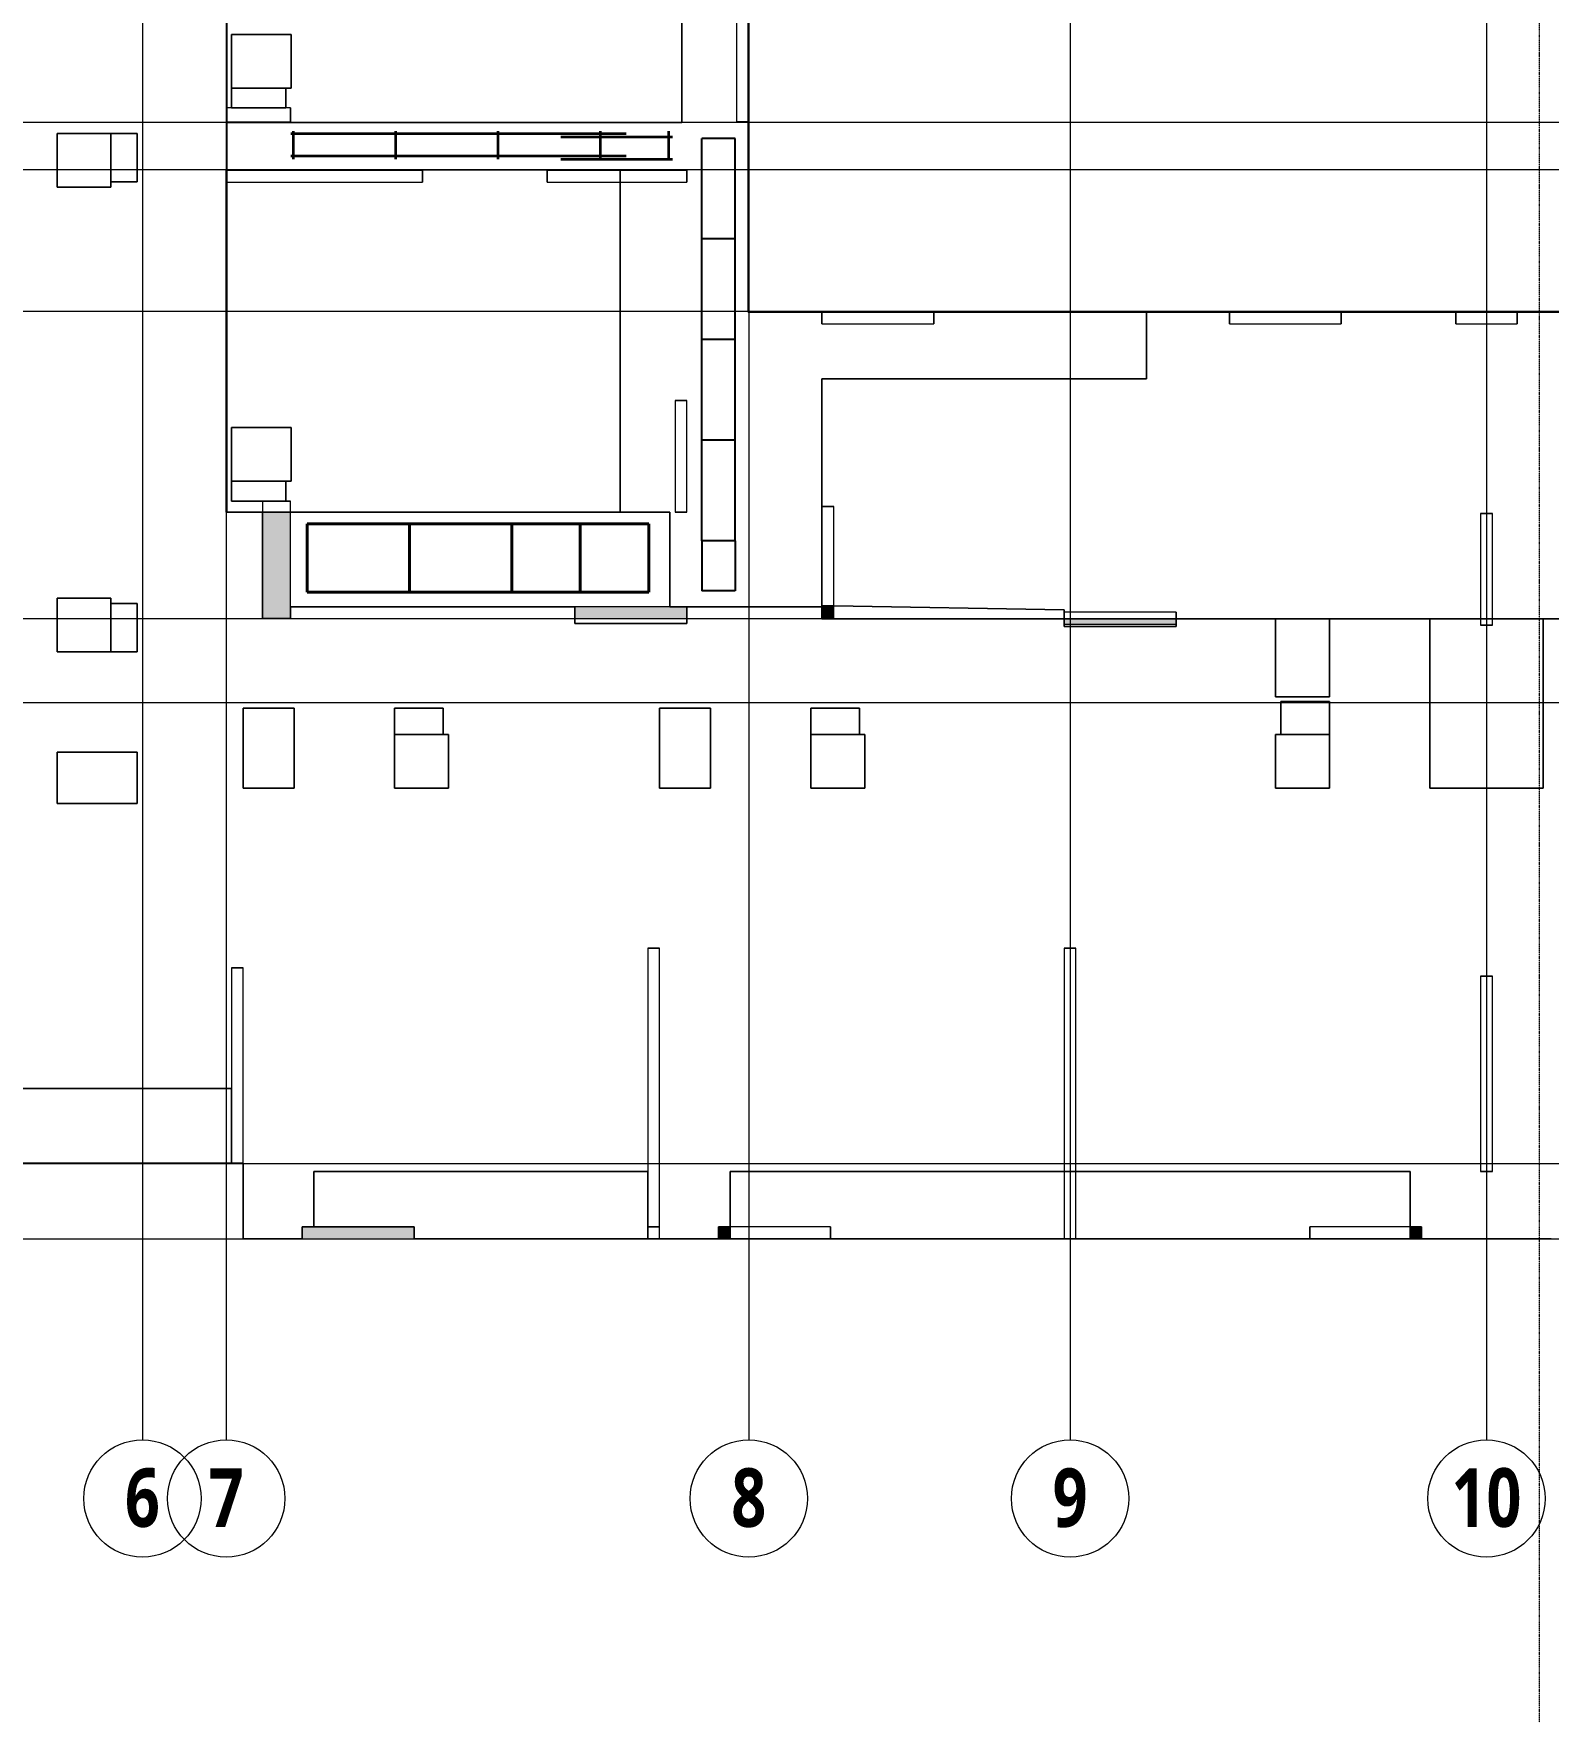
# Model space of a CAD drawing. Header units: millimetres. Extents: x -41779 to 122129, y -6962 to 59838.
# Drawn here: x -1261 to 25838, y -6962 to 23254 of the extents above; entities that cross this region are included whole.
import ezdxf

# ---------------------------------------------------------------- set-up
doc = ezdxf.new("R2010")
doc.units = ezdxf.units.MM
doc.linetypes.add('Dash Dot 3mm', pattern=[5, 3, -1, 0, -1])
doc.linetypes.add('Grid Line', pattern=[10, 8, -1, 0, -1])
for name, color, linetype, lineweight in [('A-ANNO-MATC', 214, 'Dash Dot 3mm', 9), ('A-DETL', 90, 'Continuous', 5), ('A-FLOR', 192, 'Continuous', 5), ('A-WALL', 113, 'Continuous', 15), ('A-WALL-PATT', 111, 'Continuous', 15), ('S-GRID', 1, 'Continuous', 5), ('S-GRID-IDEN', 1, 'Continuous', 9)]:
    doc.layers.add(name, color=color, linetype=linetype, lineweight=lineweight)
doc.styles.add('Roboto_B', font='Roboto-Bold.ttf', dxfattribs={"width": 0.8, "height": 1050})

# ---------------------------------------------------------------- blocks, each defined once
blk = doc.blocks.new('BMS-SUPPER STRUCTURE_180317_rvt-1-Level 3')
at = {"layer": 'A-WALL-PATT', "transparency": 33554534}
for points in [[(2833, 12791), (3333, 12791), (3333, 14691), (2833, 14691), (2833, 13001)], [(10423, 12791), (10423, 13001), (8423, 13001), (8423, 12791), (10123, 12791)], [(12855, 12791), (13053, 12791), (13053, 13018), (12843, 13022), (12844, 12791)], [(17341, 12691), (19178, 12691), (19178, 12781), (17178, 12781), (17178, 12691), (17261, 12691)], [(5543, 1691), (5543, 1901), (3543, 1901), (3543, 1691), (3748, 1691)], [(11198, 1691), (11198, 1901), (10993, 1901), (10993, 1691)], [(23573, 1691), (23573, 1901), (23368, 1901), (23368, 1691)]]:
    blk.add_hatch(color=9, dxfattribs=at).paths.add_polyline_path(points, flags=0)
at = {"layer": 'A-FLOR', "color": 254}
for p, q in [((2193, 27611), (2193, 21926)), ((2193, 21926), (2193, 27611)), ((10333, 21666), (10333, 27611)), ((10333, 27611), (10333, 21666)), ((11523, 23676), (11523, 21676)), ((3343, 23241), (2278, 23241)), ((2278, 23241), (2278, 22281)), ((2278, 23241), (3343, 23241)), ((2278, 22281), (2278, 23241)), ((3343, 22281), (3343, 23241)), ((3343, 23241), (3343, 22281)), ((3248, 22281), (3343, 22281)), ((3343, 22281), (3248, 22281)), ((2193, 21926), (2193, 21676)), ((2193, 21676), (2193, 21926)), ((2278, 21926), (3248, 21926)), ((-842, 21471), (-842, 20506)), ((118, 21471), (-842, 21471)), ((-842, 21471), (118, 21471)), ((-842, 20506), (-842, 21471)), ((2193, 21676), (2193, 20806)), ((2193, 21666), (2193, 21676)), ((2193, 20816), (2193, 21666)), ((2193, 21666), (10333, 21666)), ((10333, 21666), (2193, 21666)), ((118, 20506), (118, 20601)), ((118, 20601), (118, 20506)), ((2183, 14691), (2183, 20816)), ((2183, 20816), (9233, 20816)), ((9233, 20816), (2193, 20816)), ((2193, 20806), (2193, 20596)), ((2193, 20596), (2193, 14693)), ((9233, 20806), (9233, 20816)), ((9233, 20816), (9233, 20806)), ((9233, 20596), (9233, 20806)), ((9233, 20806), (9233, 20596)), ((9233, 20806), (9233, 20596)), ((9233, 14691), (9233, 20596)), ((9233, 20596), (9233, 14691)), ((-842, 20506), (118, 20506)), ((118, 20506), (-842, 20506)), ((12843, 18271), (14843, 18271)), ((18648, 18271), (18648, 17081)), ((18648, 17081), (18648, 18271)), ((20133, 18271), (22133, 18271)), ((24183, 18271), (25283, 18271)), ((18648, 17081), (12843, 17081)), ((12843, 17081), (12843, 14791)), ((12843, 14791), (12843, 17081)), ((12843, 17081), (18648, 17081)), ((3343, 16206), (2278, 16206)), ((2278, 16206), (2278, 15246)), ((2278, 16206), (3343, 16206)), ((2278, 15246), (2278, 16206)), ((3343, 15246), (3343, 16206)), ((3343, 16206), (3343, 15246)), ((3248, 15246), (3343, 15246)), ((3343, 15246), (3248, 15246)), ((2833, 14891), (3248, 14891)), ((2833, 14691), (2183, 14691)), ((2193, 14691), (2833, 14691)), ((2833, 14691), (2833, 12791)), ((3333, 14691), (2833, 14691)), ((12843, 14791), (12843, 13022)), ((12843, 13022), (12843, 14791)), ((12843, 13022), (12843, 14791)), ((118, 13156), (-842, 13156)), ((-842, 13156), (-842, 12191)), ((-842, 13156), (118, 13156)), ((-842, 12191), (-842, 13156)), ((118, 13061), (118, 13156)), ((118, 13156), (118, 13061)), ((3333, 12791), (3333, 13001)), ((8423, 13001), (8423, 12791)), ((10423, 13001), (10123, 13001)), ((10423, 12791), (10423, 13001)), ((10423, 13001), (12830, 13001)), ((12843, 13001), (10423, 13001)), ((12830, 13001), (12843, 13001)), ((12843, 13022), (12843, 13001)), ((13053, 13018), (12843, 13022)), ((12843, 13001), (12843, 12791)), ((2833, 12791), (3333, 12791)), ((17178, 12781), (17178, 12901)), ((17178, 12781), (17178, 12736)), ((19178, 12781), (17178, 12781)), ((17178, 12736), (17178, 12691)), ((19178, 12691), (19178, 12781)), ((19178, 12781), (20958, 12781)), ((24628, 12781), (19178, 12781)), ((20958, 12781), (20958, 11386)), ((20958, 11386), (20958, 12781)), ((20958, 12781), (21923, 12781)), ((21923, 11386), (21923, 12781)), ((21923, 12781), (23718, 12781)), ((21923, 12781), (21923, 11386)), ((23718, 12781), (23718, 9756)), ((23718, 12781), (24628, 12781)), ((23718, 9756), (23718, 12781)), ((24838, 12781), (24628, 12781)), ((24628, 12781), (24838, 12781)), ((24838, 12781), (24628, 12781)), ((30288, 12781), (24838, 12781)), ((24838, 12781), (25748, 12781)), ((25748, 9756), (25748, 12781)), ((25748, 12781), (27543, 12781)), ((25748, 12781), (25748, 9756)), ((-842, 12191), (118, 12191)), ((118, 12191), (-842, 12191)), ((2483, 11186), (2483, 9756)), ((3398, 11186), (2483, 11186)), ((2483, 11186), (3398, 11186)), ((2483, 9756), (2483, 11186)), ((3398, 9756), (3398, 11186)), ((3398, 11186), (3398, 9756)), ((9933, 11186), (9933, 9756)), ((10848, 11186), (9933, 11186)), ((9933, 11186), (10848, 11186)), ((9933, 9756), (9933, 11186)), ((10848, 9756), (10848, 11186)), ((10848, 11186), (10848, 9756)), ((20958, 11386), (21923, 11386)), ((21923, 11386), (20958, 11386)), ((5193, 10716), (5193, 9756)), ((5193, 9756), (5193, 10716)), ((6158, 10716), (6063, 10716)), ((6063, 10716), (6158, 10716)), ((6158, 9756), (6158, 10716)), ((6158, 10716), (6158, 9756)), ((12643, 10716), (12643, 9756)), ((12643, 9756), (12643, 10716)), ((13608, 10716), (13513, 10716)), ((13513, 10716), (13608, 10716)), ((13608, 9756), (13608, 10716)), ((13608, 10716), (13608, 9756)), ((21053, 10716), (20958, 10716)), ((20958, 10716), (20958, 9756)), ((20958, 9756), (20958, 10716)), ((20958, 10716), (21053, 10716)), ((21923, 9756), (21923, 10716)), ((21923, 10716), (21923, 9756)), ((-842, 10396), (-842, 9481)), ((588, 10396), (-842, 10396)), ((-842, 10396), (588, 10396)), ((-842, 9481), (-842, 10396)), ((588, 9481), (588, 10396)), ((588, 10396), (588, 9481)), ((2483, 9756), (3398, 9756)), ((3398, 9756), (2483, 9756)), ((5193, 9756), (6158, 9756)), ((6158, 9756), (5193, 9756)), ((9933, 9756), (10848, 9756)), ((10848, 9756), (9933, 9756)), ((12643, 9756), (13608, 9756)), ((13608, 9756), (12643, 9756)), ((20958, 9756), (21923, 9756)), ((21923, 9756), (20958, 9756)), ((23718, 9756), (25748, 9756)), ((25748, 9756), (23718, 9756)), ((-842, 9481), (588, 9481)), ((588, 9481), (-842, 9481)), ((2278, 4381), (-2632, 4381)), ((-2632, 4381), (2278, 4381)), ((2278, 3041), (2278, 4381)), ((2278, 4381), (2278, 3041)), ((2278, 3041), (2278, 4381)), ((2488, 3041), (2278, 3041)), ((9728, 2896), (3748, 2896)), ((3748, 2896), (3748, 1901)), ((3748, 1901), (3748, 2896)), ((3748, 2896), (9728, 2896)), ((9728, 1901), (9728, 2896)), ((9728, 2896), (9728, 1901)), ((9728, 1691), (9728, 2896)), ((17178, 2896), (11198, 2896)), ((11198, 2896), (11198, 1901)), ((11198, 1901), (11198, 2896)), ((11198, 2896), (17178, 2896)), ((17388, 2896), (17178, 2896)), ((17178, 2896), (17388, 2896)), ((17388, 2896), (17178, 2896)), ((23368, 2896), (17388, 2896)), ((17388, 2896), (23368, 2896)), ((23368, 1901), (23368, 2896)), ((23368, 2896), (23368, 1901)), ((3748, 1901), (3543, 1901)), ((3543, 1901), (3543, 1691)), ((5543, 1901), (3748, 1901)), ((5543, 1691), (5543, 1901)), ((9728, 1691), (9728, 1901)), ((9728, 1901), (9728, 1691)), ((11198, 1901), (10993, 1901)), ((10993, 1901), (10993, 1691)), ((11198, 1691), (11198, 1901)), ((23573, 1901), (23368, 1901)), ((23368, 1901), (23368, 1691)), ((23573, 1691), (23573, 1901)), ((9938, 1691), (9728, 1691)), ((12993, 1691), (11198, 1691)), ((17388, 1691), (17178, 1691)), ((23368, 1691), (21573, 1691))]:
    blk.add_line(p, q, dxfattribs=at)
at = {"layer": 'A-FLOR', "color": 8}
for p, q in [((2193, 21926), (2193, 27611)), ((2193, 27611), (2193, 21926)), ((10333, 21666), (10333, 27611)), ((2278, 21926), (2278, 23241)), ((2278, 23241), (3343, 23241)), ((3343, 23241), (3343, 22281)), ((2278, 22281), (3248, 22281)), ((3343, 22281), (3248, 22281)), ((3248, 22281), (3248, 21926)), ((-842, 20506), (-842, 21471)), ((-842, 21471), (588, 21471)), ((118, 20601), (118, 21471)), ((588, 21471), (588, 20601)), ((2193, 20806), (2193, 21676)), ((2193, 21676), (2193, 21666)), ((2193, 21666), (10333, 21666)), ((11523, 18271), (11523, 21676)), ((588, 20601), (118, 20601)), ((118, 20601), (118, 20506)), ((9233, 20816), (2183, 20816)), ((2183, 20816), (2183, 14691)), ((2193, 14691), (2193, 20596)), ((9233, 20806), (9233, 20816)), ((9233, 14691), (9233, 20596)), ((118, 20506), (-842, 20506)), ((12843, 18271), (11523, 18271)), ((18648, 18271), (14843, 18271)), ((20133, 18271), (18648, 18271)), ((18648, 18271), (18648, 17081)), ((24183, 18271), (22133, 18271)), ((27333, 18271), (25283, 18271)), ((18648, 17081), (12843, 17081)), ((12843, 17081), (12843, 14791)), ((2278, 14891), (2278, 16206)), ((2278, 16206), (3343, 16206)), ((3343, 16206), (3343, 15246)), ((2278, 15246), (3248, 15246)), ((3343, 15246), (3248, 15246)), ((3248, 15246), (3248, 14891)), ((2833, 14891), (2278, 14891)), ((2183, 14691), (2833, 14691)), ((2833, 14691), (2193, 14691)), ((3333, 14691), (9233, 14691)), ((9233, 14691), (10123, 14691)), ((10123, 14691), (10123, 13001)), ((-842, 12191), (-842, 13156)), ((-842, 13156), (118, 13156)), ((118, 13156), (118, 13061)), ((118, 13061), (588, 13061)), ((118, 12191), (118, 13061)), ((588, 13061), (588, 12191)), ((8423, 13001), (3333, 13001)), ((12843, 13001), (10423, 13001)), ((13053, 13018), (17178, 12946)), ((8423, 12701), (8423, 12791)), ((10423, 12701), (8423, 12701)), ((10423, 12791), (10423, 12701)), ((12843, 12781), (12843, 12791)), ((14598, 12781), (12843, 12781)), ((17178, 12781), (14598, 12781)), ((17178, 12946), (17178, 12901)), ((17178, 12646), (17178, 12691)), ((20958, 12781), (19178, 12781)), ((19178, 12781), (24628, 12781)), ((19178, 12691), (19178, 12646)), ((20958, 11386), (20958, 12781)), ((23718, 12781), (21923, 12781)), ((21923, 12781), (21923, 11386)), ((23718, 9756), (23718, 12781)), ((24838, 12781), (30288, 12781)), ((27543, 12781), (25748, 12781)), ((25748, 12781), (25748, 9756)), ((19178, 12646), (17178, 12646)), ((588, 12191), (-842, 12191)), ((2483, 9756), (2483, 11186)), ((2483, 11186), (3398, 11186)), ((3398, 11186), (3398, 9756)), ((5193, 9756), (5193, 11186)), ((5193, 11186), (6063, 11186)), ((6063, 11186), (6063, 10716)), ((9933, 9756), (9933, 11186)), ((9933, 11186), (10848, 11186)), ((10848, 11186), (10848, 9756)), ((12643, 9756), (12643, 11186)), ((12643, 11186), (13513, 11186)), ((13513, 11186), (13513, 10716)), ((21923, 11386), (20958, 11386)), ((21053, 10716), (21053, 11306)), ((21053, 11306), (21923, 11306)), ((21923, 11306), (21923, 9756)), ((6063, 10716), (5193, 10716)), ((6063, 10716), (6158, 10716)), ((6158, 10716), (6158, 9756)), ((13513, 10716), (12643, 10716)), ((13513, 10716), (13608, 10716)), ((13608, 10716), (13608, 9756)), ((20958, 9756), (20958, 10716)), ((20958, 10716), (21053, 10716)), ((21923, 10716), (21053, 10716)), ((-842, 9481), (-842, 10396)), ((-842, 10396), (588, 10396)), ((588, 10396), (588, 9481)), ((3398, 9756), (2483, 9756)), ((6158, 9756), (5193, 9756)), ((10848, 9756), (9933, 9756)), ((13608, 9756), (12643, 9756)), ((21923, 9756), (20958, 9756)), ((25748, 9756), (23718, 9756)), ((588, 9481), (-842, 9481)), ((-2632, 4381), (2278, 4381)), ((-2427, 3041), (2278, 3041)), ((2488, 3041), (2488, 1691)), ((3748, 1901), (3748, 2896)), ((3748, 2896), (9728, 2896)), ((11198, 1901), (11198, 2896)), ((11198, 2896), (17178, 2896)), ((17388, 2896), (23368, 2896)), ((23368, 2896), (23368, 1901)), ((2488, 1691), (3543, 1691)), ((5543, 1691), (9728, 1691)), ((9938, 1691), (10993, 1691)), ((12993, 1691), (17178, 1691)), ((17388, 1691), (21573, 1691)), ((23573, 1691), (25893, 1691))]:
    blk.add_line(p, q, dxfattribs=at)
at = {"layer": 'A-FLOR', "color": 253}
for p, q in [((10333, 27611), (10333, 21666)), ((11523, 21676), (11523, 23676)), ((2278, 23241), (2278, 22281)), ((3343, 23241), (2278, 23241)), ((3343, 22281), (3343, 23241)), ((2278, 22281), (2278, 21926)), ((3248, 22281), (2278, 22281)), ((3248, 21926), (3248, 22281)), ((3248, 22281), (3343, 22281)), ((2193, 21676), (2193, 21926)), ((2193, 21926), (2193, 21676)), ((3248, 21926), (2278, 21926)), ((-842, 21471), (-842, 20506)), ((118, 21471), (-842, 21471)), ((588, 21471), (118, 21471)), ((118, 21471), (118, 20601)), ((588, 20601), (588, 21471)), ((10333, 21666), (2193, 21666)), ((2193, 21666), (2193, 20816)), ((11523, 21676), (11523, 18271)), ((118, 20601), (588, 20601)), ((118, 20506), (118, 20601)), ((2193, 20816), (9233, 20816)), ((2193, 20596), (2193, 20806)), ((9233, 20816), (9233, 20806)), ((9233, 20596), (9233, 20806)), ((9233, 20596), (9233, 14691)), ((-842, 20506), (118, 20506)), ((11523, 18271), (12843, 18271)), ((14843, 18271), (12843, 18271)), ((14843, 18271), (18648, 18271)), ((18648, 17081), (18648, 18271)), ((18648, 18271), (20133, 18271)), ((22133, 18271), (20133, 18271)), ((22133, 18271), (24183, 18271)), ((25283, 18271), (24183, 18271)), ((25283, 18271), (27333, 18271)), ((12843, 14791), (12843, 17081)), ((12843, 17081), (18648, 17081)), ((2278, 16206), (2278, 15246)), ((3343, 16206), (2278, 16206)), ((3343, 15246), (3343, 16206)), ((2278, 15246), (2278, 14891)), ((3248, 15246), (2278, 15246)), ((3248, 14891), (3248, 15246)), ((3248, 15246), (3343, 15246)), ((2278, 14891), (2833, 14891)), ((3248, 14891), (2833, 14891)), ((2833, 12791), (2833, 14691)), ((2833, 14691), (3333, 14691)), ((9233, 14691), (3333, 14691)), ((10123, 14691), (9233, 14691)), ((10123, 13001), (10123, 14691)), ((12843, 14791), (12843, 13022)), ((-842, 13156), (-842, 12191)), ((118, 13156), (-842, 13156)), ((118, 13061), (118, 13156)), ((588, 13061), (118, 13061)), ((118, 13061), (118, 12191)), ((588, 12191), (588, 13061)), ((3333, 13001), (8423, 13001)), ((3333, 13001), (3333, 12791)), ((8423, 12791), (8423, 13001)), ((10123, 13001), (10423, 13001)), ((10423, 13001), (10423, 12791)), ((10423, 13001), (12843, 13001)), ((12843, 13001), (12843, 13022)), ((12843, 13022), (13053, 13018)), ((12843, 12791), (12843, 13001)), ((17178, 12946), (13053, 13018)), ((3333, 12791), (2833, 12791)), ((8423, 12791), (8423, 12701)), ((8423, 12701), (10423, 12701)), ((10423, 12701), (10423, 12791)), ((12843, 12791), (12843, 12781)), ((12843, 12781), (14598, 12781)), ((14598, 12781), (17178, 12781)), ((17178, 12901), (17178, 12946)), ((17178, 12901), (17178, 12781)), ((17178, 12736), (17178, 12781)), ((17178, 12781), (19178, 12781)), ((17178, 12691), (17178, 12736)), ((17178, 12691), (17178, 12646)), ((19178, 12781), (19178, 12691)), ((19178, 12646), (19178, 12691)), ((21923, 12781), (20958, 12781)), ((20958, 12781), (20958, 11386)), ((21923, 11386), (21923, 12781)), ((23718, 12781), (23718, 9756)), ((24628, 12781), (23718, 12781)), ((24628, 12781), (24838, 12781)), ((25748, 12781), (24838, 12781)), ((25748, 9756), (25748, 12781)), ((17178, 12646), (19178, 12646)), ((-842, 12191), (118, 12191)), ((118, 12191), (588, 12191)), ((2483, 11186), (2483, 9756)), ((3398, 11186), (2483, 11186)), ((3398, 9756), (3398, 11186)), ((5193, 11186), (5193, 10716)), ((6063, 11186), (5193, 11186)), ((6063, 10716), (6063, 11186)), ((9933, 11186), (9933, 9756)), ((10848, 11186), (9933, 11186)), ((10848, 9756), (10848, 11186)), ((13513, 11186), (12643, 11186)), ((12643, 11186), (12643, 10716)), ((13513, 10716), (13513, 11186)), ((20958, 11386), (21923, 11386)), ((21923, 11306), (21053, 11306)), ((21053, 11306), (21053, 10716)), ((21923, 10716), (21923, 11306)), ((5193, 10716), (6063, 10716)), ((5193, 10716), (5193, 9756)), ((6158, 10716), (6063, 10716)), ((6158, 9756), (6158, 10716)), ((12643, 10716), (13513, 10716)), ((12643, 10716), (12643, 9756)), ((13608, 10716), (13513, 10716)), ((13608, 9756), (13608, 10716)), ((21053, 10716), (20958, 10716)), ((20958, 10716), (20958, 9756)), ((21053, 10716), (21923, 10716)), ((21923, 9756), (21923, 10716)), ((-842, 10396), (-842, 9481)), ((588, 10396), (-842, 10396)), ((588, 9481), (588, 10396)), ((2483, 9756), (3398, 9756)), ((5193, 9756), (6158, 9756)), ((9933, 9756), (10848, 9756)), ((12643, 9756), (13608, 9756)), ((20958, 9756), (21923, 9756)), ((23718, 9756), (25748, 9756)), ((-842, 9481), (588, 9481)), ((2278, 4381), (-2632, 4381)), ((2278, 4381), (2278, 3041)), ((2278, 3041), (-2427, 3041)), ((2278, 3041), (2488, 3041)), ((2488, 1901), (2488, 3041)), ((9728, 2896), (3748, 2896)), ((3748, 2896), (3748, 1901)), ((9728, 2896), (9728, 1691)), ((17178, 2896), (11198, 2896)), ((11198, 2896), (11198, 1901)), ((17178, 2896), (17388, 2896)), ((23368, 2896), (17388, 2896)), ((23368, 1901), (23368, 2896)), ((2488, 1691), (2488, 1901)), ((3543, 1691), (3543, 1901)), ((3543, 1901), (3748, 1901)), ((3748, 1901), (5543, 1901)), ((5543, 1901), (5543, 1691)), ((10993, 1691), (10993, 1901)), ((10993, 1901), (11198, 1901)), ((11198, 1901), (11198, 1691)), ((23368, 1901), (23573, 1901)), ((23368, 1691), (23368, 1901)), ((23573, 1901), (23573, 1691)), ((3543, 1691), (2488, 1691)), ((9728, 1691), (5543, 1691)), ((9728, 1691), (9938, 1691)), ((10993, 1691), (9938, 1691)), ((11198, 1691), (12993, 1691)), ((17178, 1691), (12993, 1691)), ((17178, 1691), (17388, 1691)), ((21573, 1691), (17388, 1691)), ((21573, 1691), (23368, 1691)), ((25893, 1691), (23573, 1691))]:
    blk.add_line(p, q, dxfattribs=at)
at = {"layer": 'A-WALL', "color": 55, "lineweight": 18}
for p, q in [((11313, 23676), (11313, 21676)), ((11523, 21676), (11523, 23676)), ((3333, 21926), (2193, 21926)), ((2193, 21926), (2193, 21676)), ((3333, 21676), (3333, 21926)), ((2193, 21676), (3333, 21676)), ((11313, 21676), (11523, 21676)), ((5693, 20806), (2193, 20806)), ((2193, 20806), (2193, 20596)), ((2193, 20596), (5693, 20596)), ((5693, 20596), (5693, 20806)), ((10423, 20806), (7923, 20806)), ((7923, 20806), (7923, 20596)), ((7923, 20596), (10423, 20596)), ((10423, 20596), (10423, 20806)), ((14843, 18271), (12843, 18271)), ((12843, 18271), (12843, 18061)), ((14843, 18061), (14843, 18271)), ((22133, 18271), (20133, 18271)), ((20133, 18271), (20133, 18061)), ((22133, 18061), (22133, 18271)), ((25283, 18271), (24183, 18271)), ((24183, 18271), (24183, 18061)), ((25283, 18061), (25283, 18271)), ((12843, 18061), (14843, 18061)), ((20133, 18061), (22133, 18061)), ((24183, 18061), (25283, 18061)), ((10423, 16691), (10213, 16691)), ((10213, 16691), (10213, 14691)), ((10423, 14691), (10423, 16691)), ((2833, 14891), (2833, 12791)), ((3333, 14891), (2833, 14891)), ((3333, 12791), (3333, 14891)), ((10213, 14691), (10423, 14691)), ((12843, 14791), (12843, 12791)), ((13053, 14791), (12843, 14791)), ((13053, 12791), (13053, 14791)), ((24628, 14671), (24628, 12671)), ((24838, 14671), (24628, 14671)), ((24838, 12671), (24838, 14671)), ((10423, 13001), (8423, 13001)), ((8423, 13001), (8423, 12791)), ((10423, 12791), (10423, 13001)), ((2833, 12791), (3333, 12791)), ((8423, 12791), (10423, 12791)), ((12843, 12791), (13053, 12791)), ((19178, 12901), (17178, 12901)), ((17178, 12901), (17178, 12691)), ((17178, 12691), (19178, 12691)), ((19178, 12691), (19178, 12901)), ((24628, 12671), (24838, 12671)), ((9728, 6891), (9728, 1901)), ((9938, 6891), (9728, 6891)), ((9938, 1901), (9938, 6891)), ((17388, 6891), (17178, 6891)), ((17178, 6891), (17178, 1691)), ((17388, 1691), (17388, 6891)), ((2488, 6541), (2278, 6541)), ((2278, 6541), (2278, 3041)), ((2488, 3041), (2488, 6541)), ((24628, 6391), (24628, 2891)), ((24838, 6391), (24628, 6391)), ((24838, 2891), (24838, 6391)), ((2278, 3041), (2488, 3041)), ((24628, 2891), (24838, 2891)), ((5543, 1901), (3543, 1901)), ((3543, 1901), (3543, 1691)), ((5543, 1691), (5543, 1901)), ((9728, 1901), (9938, 1901)), ((9728, 1901), (9728, 1691)), ((9938, 1901), (9728, 1901)), ((9938, 1691), (9938, 1901)), ((12993, 1901), (10993, 1901)), ((10993, 1901), (10993, 1691)), ((12993, 1691), (12993, 1901)), ((23573, 1901), (21573, 1901)), ((21573, 1901), (21573, 1691)), ((23573, 1691), (23573, 1901)), ((3543, 1691), (5543, 1691)), ((9728, 1691), (9938, 1691)), ((10993, 1691), (12993, 1691)), ((17178, 1691), (17388, 1691)), ((21573, 1691), (23573, 1691))]:
    blk.add_line(p, q, dxfattribs=at)
at = {"layer": 'A-WALL', "color": 43, "lineweight": 13}
for p, q in [((11313, 23676), (11313, 21676)), ((11523, 21676), (11523, 23676)), ((2193, 21676), (2193, 21926)), ((3333, 21926), (2193, 21926)), ((3333, 21926), (3333, 21676)), ((2193, 21676), (3333, 21676)), ((11523, 21676), (11313, 21676)), ((2193, 20596), (2193, 20806)), ((5693, 20806), (2193, 20806)), ((2193, 20596), (5693, 20596)), ((5693, 20806), (5693, 20596)), ((7923, 20596), (7923, 20806)), ((10423, 20806), (7923, 20806)), ((7923, 20596), (10423, 20596)), ((10423, 20806), (10423, 20596)), ((12843, 18061), (12843, 18271)), ((14843, 18271), (12843, 18271)), ((14843, 18271), (14843, 18061)), ((20133, 18061), (20133, 18271)), ((22133, 18271), (20133, 18271)), ((22133, 18271), (22133, 18061)), ((24183, 18061), (24183, 18271)), ((25283, 18271), (24183, 18271)), ((25283, 18271), (25283, 18061)), ((12843, 18061), (14843, 18061)), ((20133, 18061), (22133, 18061)), ((24183, 18061), (25283, 18061)), ((10213, 16691), (10423, 16691)), ((10213, 16691), (10213, 14691)), ((10423, 14691), (10423, 16691)), ((2833, 14891), (2833, 12791)), ((2833, 14891), (3333, 14891)), ((3333, 12791), (3333, 14891)), ((10423, 14691), (10213, 14691)), ((12843, 14791), (12843, 12791)), ((12843, 14791), (13053, 14791)), ((13053, 12791), (13053, 14791)), ((24628, 14671), (24628, 12671)), ((24628, 14671), (24838, 14671)), ((24838, 12671), (24838, 14671)), ((10423, 13001), (8423, 13001)), ((8423, 12791), (8423, 13001)), ((10423, 13001), (10423, 12791)), ((3333, 12791), (2833, 12791)), ((8423, 12791), (10423, 12791)), ((13053, 12791), (12843, 12791)), ((19178, 12901), (17178, 12901)), ((17178, 12781), (17178, 12901)), ((17178, 12736), (17178, 12781)), ((17178, 12691), (17178, 12736)), ((17178, 12691), (19178, 12691)), ((19178, 12901), (19178, 12691)), ((24838, 12671), (24628, 12671)), ((9728, 6891), (9728, 1901)), ((9728, 6891), (9938, 6891)), ((9938, 1901), (9938, 6891)), ((17178, 6891), (17388, 6891)), ((17178, 6891), (17178, 1691)), ((17388, 1691), (17388, 6891)), ((2278, 6541), (2488, 6541)), ((2278, 6541), (2278, 3041)), ((2488, 3041), (2488, 6541)), ((24628, 6391), (24628, 2891)), ((24628, 6391), (24838, 6391)), ((24838, 2891), (24838, 6391)), ((2488, 3041), (2278, 3041)), ((24838, 2891), (24628, 2891)), ((5543, 1901), (3543, 1901)), ((3543, 1691), (3543, 1901)), ((5543, 1901), (5543, 1691)), ((9728, 1901), (9728, 1691)), ((9938, 1691), (9938, 1901)), ((12993, 1901), (10993, 1901)), ((10993, 1691), (10993, 1901)), ((12993, 1901), (12993, 1691)), ((23573, 1901), (21573, 1901)), ((21573, 1691), (21573, 1901)), ((23573, 1901), (23573, 1691)), ((3543, 1691), (5543, 1691)), ((9938, 1691), (9728, 1691)), ((10993, 1691), (12993, 1691)), ((17388, 1691), (17178, 1691)), ((21573, 1691), (23573, 1691))]:
    blk.add_line(p, q, dxfattribs=at)
at = {"layer": 'A-WALL', "color": 53, "lineweight": 13}
for p, q in [((9938, 1901), (9728, 1901)), ((9728, 1901), (9938, 1901))]:
    blk.add_line(p, q, dxfattribs=at)
blk = doc.blocks.new('Grid - Circle-565542-Level 3')
at = {"layer": 'S-GRID-IDEN'}
blk.add_circle((0, 0), 3.5, dxfattribs=at)

msp = doc.modelspace()

# ---------------------------------------------------------------- linework, layer by layer
at = {"layer": 'A-ANNO-MATC'}
msp.add_line((25681, -6962), (25681, 59838), dxfattribs=at)
at = {"layer": 'A-DETL', "lineweight": 35}
for p, q in [((9337, 21462), (3337, 21462)), ((3387, 21012), (3387, 21512)), ((5217, 21012), (5217, 21512)), ((7047, 21012), (7047, 21512)), ((8877, 21012), (8877, 21512)), ((10102, 21012), (10102, 21512)), ((8167, 21412), (10167, 21412)), ((9337, 21062), (3337, 21062)), ((8167, 21012), (10167, 21012))]:
    msp.add_line(p, q, dxfattribs=at)
at = {"layer": 'A-DETL', "lineweight": 25}
for p, q in [((10691, 19582), (10691, 21382)), ((11291, 21382), (10691, 21382)), ((11291, 19582), (11291, 21382)), ((10691, 17782), (10691, 19582)), ((11291, 19582), (10691, 19582)), ((11291, 17782), (11291, 19582)), ((10691, 15982), (10691, 17782)), ((11291, 17782), (10691, 17782)), ((11291, 15982), (11291, 17782)), ((10691, 14182), (10691, 15982)), ((11291, 15982), (10691, 15982)), ((11291, 14182), (11291, 15982)), ((11291, 14182), (10691, 14182)), ((10691, 14182), (10691, 13282)), ((11291, 14182), (11291, 13282)), ((11291, 13282), (10691, 13282))]:
    msp.add_line(p, q, dxfattribs=at)
at = {"layer": 'A-DETL', "lineweight": 40}
for p, q in [((3633, 14486), (5463, 14486)), ((3633, 13261), (3633, 14486)), ((5463, 14486), (7293, 14486)), ((5463, 13261), (5463, 14486)), ((7293, 13261), (7293, 14486)), ((7293, 14486), (8518, 14486)), ((8518, 14486), (9743, 14486)), ((8518, 13261), (8518, 14486)), ((9743, 13261), (9743, 14486)), ((3633, 13261), (5463, 13261)), ((5463, 13261), (7293, 13261)), ((7293, 13261), (8518, 13261)), ((8518, 13261), (9743, 13261))]:
    msp.add_line(p, q, dxfattribs=at)
at = {"layer": 'S-GRID', "linetype": 'Grid Line'}
for p, q in [((683, 55247), (683, -1908)), ((2183, 55247), (2183, -1908)), ((11533, 55247), (11533, -1908)), ((17283, 55247), (17283, -1908)), ((24733, 55247), (24733, -1908)), ((76597, 21666), (-26915, 21666)), ((76597, 20816), (-26915, 20816)), ((76597, 18281), (-26915, 18281)), ((76597, 12781), (-26915, 12781)), ((76597, 11281), (-26915, 11281)), ((76597, 3031), (-26915, 3031)), ((76597, 1681), (-26915, 1681))]:
    msp.add_line(p, q, dxfattribs=at)

# ---------------------------------------------------------------- block references
at = {"lineweight": 5}
msp.add_blockref('BMS-SUPPER STRUCTURE_180317_rvt-1-Level 3', (0, 0), dxfattribs=at)
at = {"layer": 'S-GRID-IDEN', "xscale": 299.9999999999997, "yscale": 299.9999999999997, "zscale": 299.9999999999997, "rotation": 180}
for p in [(683, -2958), (2183, -2958), (11533, -2958), (17283, -2958), (24733, -2958)]:
    msp.add_blockref('Grid - Circle-565542-Level 3', p, dxfattribs=at)

# ---------------------------------------------------------------- texts
at = {"layer": 'S-GRID-IDEN', "lineweight": 5, "char_height": 1050, "attachment_point": 2, "line_spacing_factor": 1.016846, "style": 'Roboto_B'}
for s, insert, width in [('\\fRoboto|b1|i0|c0|p2|;\\W.8;6', (683, -2416), 807.5), ('\\fRoboto|b1|i0|c0|p2|;\\W.8;7', (2183, -2416), 807.5), ('\\fRoboto|b1|i0|c0|p2|;\\W.8;8', (11533, -2416), 807.5), ('\\fRoboto|b1|i0|c0|p2|;\\W.8;9', (17283, -2416), 807.5), ('10', (24733, -2416), 1615.01)]:
    msp.add_mtext(s, dxfattribs=dict(at, insert=insert, width=width))

doc.saveas('drawing.dxf')
